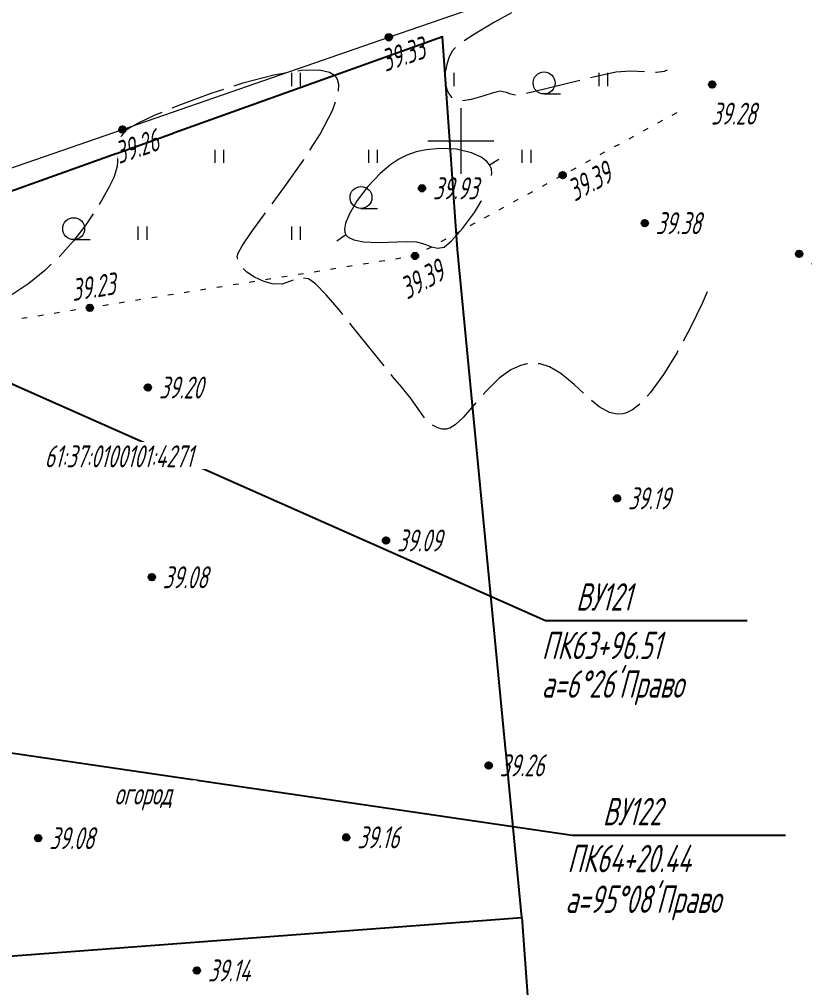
# Model space of a CAD drawing. Extents: x 2208637 to 2213412, y 575334 to 577367.
# Drawn here: x 2211129.88 to 2211165.67, y 576461.41 to 576505.54 of the extents above; entities that cross this region are included whole.
import ezdxf
from ezdxf.enums import TextEntityAlignment as Align

# ---------------------------------------------------------------- set-up
doc = ezdxf.new("R2010")
doc.units = 0
doc.header["$LTSCALE"] = 0.5
doc.linetypes.add('2000_366_2', pattern=[1.5, 0.5, -1])
doc.linetypes.add('500_329_3', pattern=[6, 5, -1])
doc.layers.get('0').update_dxf_attribs({"lineweight": 25})
for name, color, linetype, lineweight in [('ИИ_ГОРИЗОНТАЛИ_ОСН', 32, 'Continuous', 15), ('ИИ_ГРАНИЦЫ_ЗЕМЛЕПОЛЬЗОВАТЕЛЕЙ', 7, 'Continuous', 25), ('ИИ_КООРДИНАТНАЯ_СЕТКА', 3, 'Continuous', 25), ('ИИ_ОГРАДЫ', 7, 'Continuous', 25), ('ИИ_ОТМЕТКИ', 7, 'Continuous', 25), ('ИИ_ТРАССЫ_КЛС', 5, 'Continuous', 40), ('ИИ_УГОДЬЯ', 7, 'Continuous', 25)]:
    doc.layers.add(name, color=color, linetype=linetype, lineweight=lineweight)
doc.styles.add('D431', font='', dxfattribs={"height": 1})
doc.styles.add('GOST 2.304', font='cs_gost2304.shx', dxfattribs={"width": 0.8, "oblique": 15})
doc.styles.get('D431').set_extended_font_data('D431', italic=True)
doc.linetypes.add('2000_417_2', pattern='A,0,[3,Topography.shx,S=1,R=0,X=0,Y=0],-1.5', length=1.5)
doc.linetypes.add('2000_475_1', pattern='A,3,[1,Topography.shx,S=0.5,R=90,X=0,Y=0],0', length=3)
doc.linetypes.add('2000_485_1', pattern='A,34.5,[1,Topography.shx,S=1.5,R=120,X=0.5,Y=-0.87],-0.01,[1,Topography.shx,S=1.5,R=0,X=-0.25,Y=0.43],0,[3,Topography.shx,S=1,R=0,X=0.5,Y=0],-0.01,[1,Topography.shx,S=1.5,R=60,X=0.5,Y=-0.87],-1,34.5', length=70.02)

# ---------------------------------------------------------------- blocks, each defined once
blk = doc.blocks.new('500_12')
at = {"color": 0, "linetype": 'Continuous', "lineweight": -2, "flags": 128}
for points in [[(0, 3), (0, -3)], [(-3, 0), (3, 0)]]:
    blk.add_lwpolyline(points, dxfattribs=at)
at = {"color": 7, "linetype": 'Continuous', "lineweight": -2, "style": 'D431'}
blk.add_attdef('Вертикальная_подпись', (-0.5, 0.5), '', height=2, rotation=90, dxfattribs=at)
blk.add_attdef('Горизонтальная_подпись', (0.5, 0.5), '', height=2, dxfattribs=at)
blk = doc.blocks.new('500_329_6')
at = {"color": 0, "linetype": 'Continuous', "lineweight": -2}
blk.add_lwpolyline([(0, 0), (1, 0)], dxfattribs=at)
blk = doc.blocks.new('500_401')
at = {"color": 0, "linetype": 'Continuous', "lineweight": -2}
for points in [[(-0.4, 0), (-0.4, 1.2)], [(0.4, 0), (0.4, 1.2)]]:
    blk.add_lwpolyline(points, dxfattribs=at)
blk = doc.blocks.new('500_379')
at = {"color": 0, "linetype": 'Continuous', "lineweight": -2}
blk.add_lwpolyline([(0, -1), (1.5, -1)], dxfattribs=at)
blk.add_circle((0, 0), 1, dxfattribs=at)
blk = doc.blocks.new('500_330_1')
at = {"linetype": 'Continuous', "lineweight": -2}
h = blk.add_hatch(color=0, dxfattribs=at)
h.dxf.hatch_style = 1
edge = h.paths.add_edge_path()
edge.add_arc((0, 0), 0.3, 0, 360)
at = {"color": 0, "linetype": 'Continuous', "lineweight": -2}
blk.add_circle((0, 0), 0.3, dxfattribs=at)
at = {"color": 0, "linetype": 'Continuous', "lineweight": -2, "style": 'GOST 2.304', "flags": 1}
for tag, p in [('Номер', (-1, -1)), ('Номер_рабочей_станции', (-1, -3.5))]:
    blk.add_attdef(tag, text='', height=2, dxfattribs=at).set_placement(p, align=Align.RIGHT)
at = {"color": 0, "linetype": 'Continuous', "lineweight": -2, "style": 'GOST 2.304'}
blk.add_attdef('Высота', (1, -1), '', height=2, dxfattribs=at)
at = {"color": 0, "linetype": 'Continuous', "lineweight": -2, "style": 'GOST 2.304', "flags": 1}
blk.add_attdef('Код', (0, -3.5), '', height=2, dxfattribs=at)
blk = doc.blocks.new('PEA252CF2BDFD40B2B235E65ED4A73D')
at = {"color": 0, "linetype": '2000_485_1', "lineweight": -2, "flags": 128}
blk.add_lwpolyline([(2211115.48, 576461.8), (2211152.78, 576464.61), (2211155.48, 576427.38), (2211155.58, 576389.68), (2211141.2, 576396.67), (2211128.01, 576403.51), (2211121.78, 576408), (2211117.75, 576412.62), (2211115.55, 576416.95), (2211114.94, 576423.12), (2211115.06, 576430), (2211115.74, 576437.89)], close=True, dxfattribs=at)
at = {"color": 0, "lineweight": -2, "flags": 1}
for tag in ['Адрес (местоположение) участка', 'Дата постановки на учет', 'Тип объекта', 'Статус записи о ЗУ по справочнику', 'Кадастровый номер, обозначение, учетный номер объекта', 'Кадастровый номер квартала', 'Вид разрешенного использования по классификатору', 'Площадь, кв.м', 'Категория земель', 'Вид использования по документу', 'Кадастровая стоимость']:
    blk.add_attdef(tag, (0, 0), '', height=0.2, dxfattribs=at)
blk = doc.blocks.new('P788B23518E0F4AF0A78C48F5AACD9A')
at = {"color": 0, "linetype": '2000_485_1', "lineweight": -2, "flags": 128}
blk.add_lwpolyline([(2211111.96, 576491.42), (2211115.15, 576478.08), (2211115.48, 576461.8), (2211152.78, 576464.61), (2211149.85, 576495.05), (2211149.16, 576504.74)], close=True, dxfattribs=at)
at = {"color": 0, "lineweight": -2, "flags": 1}
for tag in ['Адрес (местоположение) участка', 'Дата постановки на учет', 'Тип объекта', 'Статус записи о ЗУ по справочнику', 'Кадастровый номер, обозначение, учетный номер объекта', 'Кадастровый номер квартала', 'Вид разрешенного использования по классификатору', 'Площадь, кв.м', 'Категория земель', 'Вид использования по документу', 'Кадастровая стоимость']:
    blk.add_attdef(tag, (0, 0), '', height=0.2, dxfattribs=at)

msp = doc.modelspace()

# ---------------------------------------------------------------- linework, layer by layer
at = {"layer": 'ИИ_ГОРИЗОНТАЛИ_ОСН', "color": 32, "linetype": '500_329_3', "lineweight": 20, "elevation": 39.25, "flags": 128}
for points in [[(2211158.835, 576505.959), (2211157.698, 576508.085), (2211157.55, 576508.319), (2211157.293, 576508.619), (2211157.165, 576508.719), (2211157.025, 576508.742), (2211156.943, 576508.689), (2211156.77, 576508.382), (2211156.581, 576508.132), (2211156.291, 576507.959), (2211152.601, 576505.999), (2211151.539, 576505.409), (2211150.62, 576504.866), (2211150.053, 576504.494), (2211149.76, 576504.267), (2211149.603, 576504.095), (2211149.471, 576503.827), (2211149.372, 576503.543), (2211149.293, 576503.153), (2211149.286, 576502.683), (2211149.359, 576502.346), (2211149.462, 576502.132), (2211149.555, 576502.012), (2211149.67, 576501.917), (2211149.815, 576501.861), (2211150.079, 576501.84), (2211150.487, 576501.901), (2211151.019, 576502.055), (2211151.487, 576502.21), (2211151.796, 576502.276), (2211152.061, 576502.224), (2211152.269, 576502.143), (2211152.532, 576502.1), (2211152.826, 576502.147), (2211153.374, 576502.271), (2211155.722, 576502.848), (2211157.061, 576503.142), (2211157.734, 576503.191), (2211158.914, 576503.135), (2211159.277, 576503.177), (2211159.421, 576503.241)], [(2211161.231, 576493.123), (2211160.997, 576492.592), (2211160.449, 576491.462), (2211159.856, 576490.362), (2211159.243, 576489.36), (2211158.632, 576488.52), (2211158.161, 576488.011), (2211157.825, 576487.745), (2211157.613, 576487.631), (2211157.51, 576487.595), (2211157.382, 576487.566), (2211157.131, 576487.552), (2211156.77, 576487.63), (2211156.307, 576487.881), (2211155.741, 576488.353), (2211155.167, 576488.897), (2211154.563, 576489.402), (2211154.041, 576489.705), (2211153.62, 576489.836), (2211153.323, 576489.864), (2211153.168, 576489.857), (2211153.013, 576489.837), (2211152.712, 576489.76), (2211152.284, 576489.563), (2211151.753, 576489.183), (2211151.149, 576488.592), (2211150.111, 576487.4), (2211149.749, 576487.06), (2211149.495, 576486.905), (2211149.332, 576486.861), (2211149.147, 576486.87), (2211148.952, 576486.917), (2211148.698, 576487.046), (2211148.41, 576487.306), (2211148.084, 576487.741), (2211147.737, 576488.251), (2211147.303, 576488.788), (2211146.907, 576489.247), (2211145.098, 576491.504), (2211144.451, 576492.296), (2211143.863, 576492.98), (2211143.382, 576493.481), (2211143.059, 576493.722), (2211142.636, 576493.757), (2211141.855, 576493.478), (2211141.402, 576493.48), (2211140.995, 576493.607), (2211140.596, 576493.787), (2211140.241, 576494.024), (2211140.014, 576494.256), (2211139.889, 576494.456), (2211139.832, 576494.602), (2211139.812, 576494.731), (2211139.858, 576494.881), (2211140.038, 576495.213), (2211140.446, 576495.824), (2211141.98, 576497.93), (2211142.827, 576499.129), (2211143.587, 576500.311), (2211144.158, 576501.391), (2211144.409, 576502.124), (2211144.442, 576502.569), (2211144.377, 576502.804), (2211144.317, 576502.902), (2211144.236, 576502.986), (2211144.018, 576503.115), (2211143.559, 576503.219), (2211142.745, 576503.209), (2211141.484, 576503.002), (2211140.064, 576502.633), (2211138.602, 576502.162), (2211137.218, 576501.649), (2211136.027, 576501.153), (2211135.294, 576500.808), (2211134.911, 576500.6), (2211134.75, 576500.493), (2211134.635, 576500.379), (2211134.533, 576500.235), (2211134.436, 576500.012), (2211134.383, 576499.7), (2211134.372, 576499.283), (2211134.336, 576498.832), (2211134.184, 576498.34), (2211133.973, 576497.915), (2211133.686, 576497.39), (2211133.319, 576496.789), (2211132.873, 576496.135), (2211132.345, 576495.453), (2211131.735, 576494.765), (2211131.041, 576494.097), (2211130.308, 576493.504), (2211129.578, 576493.012), (2211128.85, 576492.595), (2211128.121, 576492.23), (2211126.657, 576491.556), (2211125.916, 576491.198), (2211125.157, 576490.877), (2211124.397, 576490.643), (2211123.023, 576490.277), (2211122.488, 576490.066), (2211122.168, 576489.847), (2211122.004, 576489.641), (2211121.936, 576489.478), (2211121.905, 576489.294), (2211121.927, 576489.1), (2211122.051, 576488.797), (2211122.354, 576488.379), (2211122.891, 576487.857), (2211123.521, 576487.359), (2211125.078, 576486.298), (2211125.559, 576486.035), (2211126.035, 576485.862), (2211126.405, 576485.704), (2211126.565, 576485.485), (2211126.424, 576485.198), (2211126.067, 576484.919), (2211125.66, 576484.691), (2211125.368, 576484.561), (2211125.117, 576484.512), (2211124.77, 576484.531), (2211124.609, 576484.62), (2211124.559, 576484.734), (2211124.009, 576484.668), (2211123.435, 576484.624), (2211122.75, 576484.612), (2211122.024, 576484.66), (2211121.322, 576484.799), (2211120.701, 576485.043), (2211120.016, 576485.408), (2211119.326, 576485.835), (2211118.685, 576486.268), (2211117.635, 576487.039), (2211117.466, 576487.137), (2211117.093, 576487.695), (2211116.754, 576488.139), (2211116.466, 576488.437), (2211116.26, 576488.576), (2211116.135, 576488.61), (2211116.026, 576488.589), (2211115.943, 576488.518), (2211115.86, 576488.338), (2211115.798, 576487.994), (2211115.735, 576487.474), (2211115.64, 576487.053), (2211115.515, 576486.769), (2211115.395, 576486.608), (2211115.253, 576486.487), (2211115.095, 576486.398), (2211114.812, 576486.298), (2211114.372, 576486.211), (2211112.569, 576486.072), (2211112.107, 576485.974), (2211111.672, 576485.805), (2211111.295, 576485.626), (2211110.97, 576485.442), (2211110.695, 576485.256), (2211110.466, 576485.072), (2211110.255, 576484.805), (2211109.985, 576484.29), (2211109.845, 576484.215), (2211109.758, 576484.443), (2211109.546, 576485.858), (2211109.371, 576486.842), (2211109.117, 576487.872), (2211108.76, 576488.848), (2211108.275, 576489.667), (2211107.718, 576490.273), (2211107.154, 576490.714), (2211106.572, 576491.038), (2211105.96, 576491.297), (2211104.6, 576491.818), (2211102.169, 576492.992), (2211100.086, 576493.941), (2211099.752, 576494.105), (2211099.591, 576494.195), (2211099.519, 576494.254), (2211099.493, 576494.352), (2211099.556, 576494.583), (2211099.571, 576494.78), (2211099.432, 576495.072), (2211094.994, 576503.383), (2211094.817, 576503.737), (2211094.731, 576504.063), (2211094.702, 576504.355), (2211094.651, 576504.603), (2211094.498, 576504.796), (2211094.268, 576504.88), (2211094.025, 576504.853), (2211093.751, 576504.785), (2211093.426, 576504.745), (2211092.49, 576504.841), (2211092.13, 576504.788), (2211091.762, 576504.612), (2211091.236, 576504.273), (2211089.965, 576503.397), (2211089.35, 576503.003), (2211088.836, 576502.733), (2211088.362, 576502.541), (2211087.966, 576502.402), (2211087.594, 576502.309), (2211087.193, 576502.255), (2211086.709, 576502.233), (2211086.232, 576502.284), (2211085.848, 576502.411), (2211085.497, 576502.555), (2211085.123, 576502.655), (2211084.667, 576502.651), (2211084.246, 576502.53), (2211083.727, 576502.289), (2211083.119, 576501.952), (2211080.851, 576500.611), (2211079.977, 576500.134), (2211079.133, 576499.728), (2211076.994, 576498.87), (2211076.311, 576498.539), (2211075.593, 576498.101), (2211074.81, 576497.507), (2211074.182, 576496.899), (2211073.707, 576496.282), (2211073.331, 576495.659), (2211072.661, 576494.409), (2211072.258, 576493.789), (2211071.737, 576493.177), (2211071.045, 576492.577), (2211070.215, 576492.061), (2211069.191, 576491.573), (2211068.047, 576491.119), (2211066.857, 576490.704), (2211065.695, 576490.337), (2211063.121, 576489.577), (2211062.815, 576489.46), (2211062.558, 576489.224), (2211062.387, 576488.987), (2211062.134, 576488.74), (2211061.842, 576488.605), (2211061.521, 576488.524), (2211061.222, 576488.416), (2211060.991, 576488.198), (2211060.869, 576487.802), (2211060.853, 576487.302), (2211060.926, 576486.827), (2211061.07, 576486.506), (2211061.296, 576486.399), (2211061.803, 576486.411)]]:
    msp.add_lwpolyline(points, dxfattribs=at)
at = {"layer": 'ИИ_ГОРИЗОНТАЛИ_ОСН', "elevation": 39.5, "flags": 128}
msp.add_lwpolyline([(2211147.532, 576499.356), (2211147.172, 576499.175), (2211146.806, 576498.928), (2211146.324, 576498.519), (2211145.762, 576497.922), (2211145.28, 576497.288), (2211144.92, 576496.679), (2211144.747, 576496.249), (2211144.697, 576495.982), (2211144.707, 576495.837), (2211144.761, 576495.714), (2211144.869, 576495.607), (2211145.116, 576495.491), (2211145.566, 576495.403), (2211146.243, 576495.372), (2211147.559, 576495.412), (2211147.978, 576495.401), (2211148.356, 576495.3), (2211148.666, 576495.177), (2211148.95, 576495.106), (2211149.248, 576495.163), (2211149.581, 576495.442), (2211150.078, 576496.007), (2211150.621, 576496.742), (2211151.093, 576497.532), (2211151.342, 576498.127), (2211151.414, 576498.513), (2211151.393, 576498.728), (2211151.312, 576498.904), (2211151.187, 576499.059), (2211150.932, 576499.26), (2211150.487, 576499.465), (2211149.805, 576499.619), (2211149.044, 576499.655), (2211148.419, 576499.596), (2211147.963, 576499.499)], close=True, dxfattribs=at)
at = {"layer": 'ИИ_ОГРАДЫ', "linetype": '2000_475_1', "lineweight": 20, "flags": 128}
msp.add_lwpolyline([(2211115.13, 576493.8), (2211126.612, 576497.77), (2211134.585, 576500.527), (2211146.722, 576504.723), (2211157.368, 576508.404)], dxfattribs=at)
at = {"layer": 'ИИ_ТРАССЫ_КЛС', "lineweight": 25, "flags": 128}
for points in [[(2211107.237, 576498.814), (2211153.856, 576478.143), (2211163.049, 576478.143)], [(2211109.709, 576475.008), (2211155.08, 576468.356), (2211164.805, 576468.356)]]:
    msp.add_lwpolyline(points, dxfattribs=at)
at = {"layer": 'ИИ_УГОДЬЯ', "linetype": '2000_366_2', "lineweight": 20, "flags": 128}
msp.add_lwpolyline([(2211159.843, 576501.284), (2211154.64, 576498.438), (2211147.911, 576494.757), (2211133.092, 576492.396), (2211118.273, 576490.035), (2211121.638, 576479.472), (2211123.641, 576471.368), (2211125.645, 576463.263), (2211125.791, 576447.721), (2211138.168, 576447.595), (2211138.799, 576447.532), (2211139.02, 576443.558), (2211144.04, 576443.274), (2211144.198, 576448.037), (2211152.705, 576447.912), (2211155.371, 576447.832), (2211155.613, 576446.379), (2211161.026, 576446.944), (2211160.716, 576454.456), (2211160.767, 576455.372), (2211166.523, 576455.372)], dxfattribs=at)

# ---------------------------------------------------------------- block references
at = {"layer": 'ИИ_ГОРИЗОНТАЛИ_ОСН', "xscale": 0.5, "yscale": 0.5, "zscale": 0.5}
for p, rotation in [((2211151.312, 576498.904, 39.5), 31.76154019469099), ((2211144.761, 576495.714, 39.5), 214.455949086324)]:
    msp.add_blockref('500_329_6', p, dxfattribs=dict(at, rotation=rotation))
at = {"layer": 'ИИ_КООРДИНАТНАЯ_СЕТКА', "color": 3, "lineweight": 20, "xscale": 0.5, "yscale": 0.5, "zscale": 0.5}
msp.add_blockref('500_12', (2211150, 576500), dxfattribs=at)
at = {"layer": 'ИИ_ОТМЕТКИ'}
ref = msp.add_blockref('500_330_1', (2211165.42, 576494.86, 39.14), dxfattribs=dict(at, xscale=0.5, yscale=0.5, zscale=0.5))
ref.add_attrib('Высота', '39.14', (2211165.92, 576494.36, 39.14), dxfattribs={"layer": '0', "color": 0, "linetype": 'Continuous', "lineweight": -2, "height": 1, "style": 'GOST 2.304', "oblique": 15, "width": 0.8})
at = {"layer": 'ИИ_УГОДЬЯ', "lineweight": 20, "xscale": 0.5, "yscale": 0.5, "zscale": 0.5}
for name, p in [('500_401', (2211142.5, 576502.5)), ('500_401', (2211149.5, 576502.5)), ('500_379', (2211153.795, 576502.643)), ('500_401', (2211156.5, 576502.5)), ('500_401', (2211139, 576499)), ('500_401', (2211146, 576499)), ('500_401', (2211153, 576499)), ('500_379', (2211145.449, 576497.424)), ('500_379', (2211132.355, 576496.001)), ('500_401', (2211135.5, 576495.5)), ('500_401', (2211142.5, 576495.5))]:
    msp.add_blockref(name, p, dxfattribs=at)

# ---------------------------------------------------------------- next in the draw order: wipeouts: each hides what was drawn before it
at = {"lineweight": 0}
for points, layer in [([(2211131.074, 576485.055), (2211140.182, 576485.055), (2211140.182, 576486.272), (2211131.074, 576486.272)], 'ИИ_ГРАНИЦЫ_ЗЕМЛЕПОЛЬЗОВАТЕЛЕЙ'), ([(2211146.625, 576503.086), (2211149.278, 576504.003), (2211148.906, 576505.081), (2211146.252, 576504.163)], 'ИИ_ОТМЕТКИ'), ([(2211161.458, 576500.675), (2211164.266, 576500.675), (2211164.266, 576501.892), (2211161.458, 576501.892)], 'ИИ_ОТМЕТКИ'), ([(2211134.488, 576498.89), (2211137.066, 576499.781), (2211136.668, 576500.932), (2211134.09, 576500.04)], 'ИИ_ОТМЕТКИ'), ([(2211155.263, 576497.176), (2211157.726, 576498.524), (2211157.179, 576499.524), (2211154.716, 576498.176)], 'ИИ_ОТМЕТКИ'), ([(2211148.78, 576497.27), (2211151.588, 576497.27), (2211151.588, 576498.41), (2211148.78, 576498.41)], 'ИИ_ОТМЕТКИ'), ([(2211158.931, 576495.681), (2211161.739, 576495.681), (2211161.739, 576496.821), (2211158.931, 576496.821)], 'ИИ_ОТМЕТКИ'), ([(2211147.63, 576492.714), (2211150.094, 576494.061), (2211149.546, 576495.061), (2211147.083, 576493.714)], 'ИИ_ОТМЕТКИ'), ([(2211132.378, 576492.634), (2211135.151, 576493.076), (2211134.96, 576494.278), (2211132.187, 576493.836)], 'ИИ_ОТМЕТКИ'), ([(2211136.29, 576488.19), (2211139.098, 576488.19), (2211139.098, 576489.407), (2211136.29, 576489.407)], 'ИИ_ОТМЕТКИ'), ([(2211157.669, 576483.14), (2211160.297, 576483.14), (2211160.297, 576484.28), (2211157.669, 576484.28)], 'ИИ_ОТМЕТКИ'), ([(2211147.14, 576481.22), (2211149.948, 576481.22), (2211149.948, 576482.36), (2211147.14, 576482.36)], 'ИИ_ОТМЕТКИ'), ([(2211136.464, 576479.543), (2211139.272, 576479.543), (2211139.272, 576480.683), (2211136.464, 576480.683)], 'ИИ_ОТМЕТКИ'), ([(2211151.82, 576470.97), (2211154.548, 576470.97), (2211154.548, 576472.187), (2211151.82, 576472.187)], 'ИИ_ОТМЕТКИ'), ([(2211131.29, 576467.65), (2211134.098, 576467.65), (2211134.098, 576468.79), (2211131.29, 576468.79)], 'ИИ_ОТМЕТКИ'), ([(2211145.33, 576467.69), (2211147.878, 576467.69), (2211147.878, 576468.888), (2211145.33, 576468.888)], 'ИИ_ОТМЕТКИ'), ([(2211138.521, 576461.623), (2211141.008, 576461.623), (2211141.008, 576462.763), (2211138.521, 576462.763)], 'ИИ_ОТМЕТКИ'), ([(2211155.309, 576478.505), (2211159.044, 576478.505), (2211159.044, 576480.027), (2211155.309, 576480.027)], 'ИИ_ТРАССЫ_КЛС'), ([(2211153.751, 576476.296), (2211161.061, 576476.296), (2211161.061, 576477.793), (2211153.751, 576477.793)], 'ИИ_ТРАССЫ_КЛС'), ([(2211153.749, 576474.533), (2211162.7, 576474.533), (2211162.7, 576476.055), (2211153.749, 576476.055)], 'ИИ_ТРАССЫ_КЛС'), ([(2211156.533, 576468.721), (2211160.497, 576468.721), (2211160.497, 576470.243), (2211156.533, 576470.243)], 'ИИ_ТРАССЫ_КЛС'), ([(2211154.917, 576466.583), (2211162.401, 576466.583), (2211162.401, 576468.104), (2211154.917, 576468.104)], 'ИИ_ТРАССЫ_КЛС'), ([(2211154.827, 576464.728), (2211164.528, 576464.728), (2211164.528, 576466.186), (2211154.827, 576466.186)], 'ИИ_ТРАССЫ_КЛС'), ([(2211134.262, 576469.683), (2211137.943, 576469.683), (2211137.943, 576470.854), (2211134.262, 576470.854)], 'ИИ_УГОДЬЯ')]:
    msp.add_wipeout(points, dxfattribs=at).dxf.layer = layer

# ---------------------------------------------------------------- next in the draw order: block references
at = {"layer": 'ИИ_ГРАНИЦЫ_ЗЕМЛЕПОЛЬЗОВАТЕЛЕЙ'}
ref = msp.add_blockref('P788B23518E0F4AF0A78C48F5AACD9A', (0, 0), dxfattribs=at)
ref.add_attrib('Кадастровый номер, обозначение, учетный номер объекта', '61:37:0100101:4271', (2211131.024, 576485.125), dxfattribs={"layer": '0', "color": 0, "lineweight": -2, "height": 1, "style": 'GOST 2.304', "oblique": 15, "width": 0.8})
msp.add_blockref('PEA252CF2BDFD40B2B235E65ED4A73D', (0, 0), dxfattribs=at)
at = {"layer": 'ИИ_ОТМЕТКИ'}
ref = msp.add_blockref('500_330_1', (2211146.722, 576504.723, 39.335), dxfattribs=dict(at, xscale=0.5, yscale=0.5, zscale=0.5, rotation=19.07319651422667))
ref.add_attrib('Высота', '39.33', (2211146.554, 576503.136, -0.027), dxfattribs={"layer": '0', "color": 0, "linetype": 'Continuous', "lineweight": -2, "height": 1, "rotation": 19.0732, "style": 'GOST 2.304', "oblique": 15, "width": 0.8})
ref = msp.add_blockref('500_330_1', (2211161.457, 576502.576, 39.285), dxfattribs=dict(at, xscale=0.5, yscale=0.5, zscale=0.5))
ref.add_attrib('Высота', '39.28', (2211161.408, 576500.745), dxfattribs={"layer": '0', "color": 0, "linetype": 'Continuous', "lineweight": -2, "height": 1, "style": 'GOST 2.304', "oblique": 15, "width": 0.8})
ref = msp.add_blockref('500_330_1', (2211134.585, 576500.527, 39.257), dxfattribs=dict(at, xscale=0.5, yscale=0.5, zscale=0.5, rotation=19.07319651422667))
ref.add_attrib('Высота', '39.26', (2211134.418, 576498.939, 65.465), dxfattribs={"layer": '0', "color": 0, "linetype": 'Continuous', "lineweight": -2, "height": 1, "rotation": 19.0732, "style": 'GOST 2.304', "oblique": 15, "width": 0.8})
ref = msp.add_blockref('500_330_1', (2211154.64, 576498.438, 39.392), dxfattribs=dict(at, xscale=0.5, yscale=0.5, zscale=0.5, rotation=28.68213716919989))
ref.add_attrib('Высота', '39.39', (2211155.186, 576497.213), dxfattribs={"layer": '0', "color": 0, "linetype": 'Continuous', "lineweight": -2, "height": 1, "rotation": 28.6821, "style": 'GOST 2.304', "oblique": 15, "width": 0.8})
ref = msp.add_blockref('500_330_1', (2211148.23, 576497.84, 39.93), dxfattribs=dict(at, xscale=0.5, yscale=0.5, zscale=0.5))
ref.add_attrib('Высота', '39.93', (2211148.73, 576497.34, -29.596), dxfattribs={"layer": '0', "color": 0, "linetype": 'Continuous', "lineweight": -2, "height": 1, "style": 'GOST 2.304', "oblique": 15, "width": 0.8})
ref = msp.add_blockref('500_330_1', (2211158.381, 576496.251, 39.377), dxfattribs=dict(at, xscale=0.5, yscale=0.5, zscale=0.5))
ref.add_attrib('Высота', '39.38', (2211158.881, 576495.751, -26.251), dxfattribs={"layer": '0', "color": 0, "linetype": 'Continuous', "lineweight": -2, "height": 1, "style": 'GOST 2.304', "oblique": 15, "width": 0.8})
ref = msp.add_blockref('500_330_1', (2211147.911, 576494.757, 39.386), dxfattribs=dict(at, xscale=0.5, yscale=0.5, zscale=0.5, rotation=28.68213716919987))
ref.add_attrib('Высота', '39.39', (2211147.553, 576492.751), dxfattribs={"layer": '0', "color": 0, "linetype": 'Continuous', "lineweight": -2, "height": 1, "rotation": 28.6821, "style": 'GOST 2.304', "oblique": 15, "width": 0.8})
ref = msp.add_blockref('500_330_1', (2211133.092, 576492.396, 39.23), dxfattribs=dict(at, xscale=0.5, yscale=0.5, zscale=0.5, rotation=9.051343364773524))
ref.add_attrib('Высота', '39.23', (2211132.318, 576492.695), dxfattribs={"layer": '0', "color": 0, "linetype": 'Continuous', "lineweight": -2, "height": 1, "rotation": 9.0513, "style": 'GOST 2.304', "oblique": 15, "width": 0.8})
ref = msp.add_blockref('500_330_1', (2211135.74, 576488.76, 39.2), dxfattribs=dict(at, xscale=0.5, yscale=0.5, zscale=0.5))
ref.add_attrib('Высота', '39.20', (2211136.24, 576488.26, 39.2), dxfattribs={"layer": '0', "color": 0, "linetype": 'Continuous', "lineweight": -2, "height": 1, "style": 'GOST 2.304', "oblique": 15, "width": 0.8})
ref = msp.add_blockref('500_330_1', (2211157.119, 576483.71, 39.193), dxfattribs=dict(at, xscale=0.5, yscale=0.5, zscale=0.5))
ref.add_attrib('Высота', '39.19', (2211157.619, 576483.21, 39.193), dxfattribs={"layer": '0', "color": 0, "linetype": 'Continuous', "lineweight": -2, "height": 1, "style": 'GOST 2.304', "oblique": 15, "width": 0.8})
ref = msp.add_blockref('500_330_1', (2211146.59, 576481.79, 39.09), dxfattribs=dict(at, xscale=0.5, yscale=0.5, zscale=0.5))
ref.add_attrib('Высота', '39.09', (2211147.09, 576481.29, 39.09), dxfattribs={"layer": '0', "color": 0, "linetype": 'Continuous', "lineweight": -2, "height": 1, "style": 'GOST 2.304', "oblique": 15, "width": 0.8})
ref = msp.add_blockref('500_330_1', (2211135.914, 576480.113, 39.085), dxfattribs=dict(at, xscale=0.5, yscale=0.5, zscale=0.5))
ref.add_attrib('Высота', '39.08', (2211136.414, 576479.613, 39.085), dxfattribs={"layer": '0', "color": 0, "linetype": 'Continuous', "lineweight": -2, "height": 1, "style": 'GOST 2.304', "oblique": 15, "width": 0.8})
ref = msp.add_blockref('500_330_1', (2211151.27, 576471.54, 39.26), dxfattribs=dict(at, xscale=0.5, yscale=0.5, zscale=0.5))
ref.add_attrib('Высота', '39.26', (2211151.77, 576471.04, 39.26), dxfattribs={"layer": '0', "color": 0, "linetype": 'Continuous', "lineweight": -2, "height": 1, "style": 'GOST 2.304', "oblique": 15, "width": 0.8})
ref = msp.add_blockref('500_330_1', (2211144.78, 576468.26, 39.16), dxfattribs=dict(at, xscale=0.5, yscale=0.5, zscale=0.5))
ref.add_attrib('Высота', '39.16', (2211145.28, 576467.76, 39.16), dxfattribs={"layer": '0', "color": 0, "linetype": 'Continuous', "lineweight": -2, "height": 1, "style": 'GOST 2.304', "oblique": 15, "width": 0.8})
ref = msp.add_blockref('500_330_1', (2211130.74, 576468.22, 39.08), dxfattribs=dict(at, xscale=0.5, yscale=0.5, zscale=0.5))
ref.add_attrib('Высота', '39.08', (2211131.24, 576467.72, 39.08), dxfattribs={"layer": '0', "color": 0, "linetype": 'Continuous', "lineweight": -2, "height": 1, "style": 'GOST 2.304', "oblique": 15, "width": 0.8})
ref = msp.add_blockref('500_330_1', (2211137.971, 576462.193, 39.137), dxfattribs=dict(at, xscale=0.5, yscale=0.5, zscale=0.5))
ref.add_attrib('Высота', '39.14', (2211138.471, 576461.693, -26.091), dxfattribs={"layer": '0', "color": 0, "linetype": 'Continuous', "lineweight": -2, "height": 1, "style": 'GOST 2.304', "oblique": 15, "width": 0.8})

# ---------------------------------------------------------------- next in the draw order: texts
at = {"layer": 'ИИ_ТРАССЫ_КЛС', "lineweight": 25, "style": 'GOST 2.304', "oblique": 15, "width": 0.8}
for s, p in [('ВУ121', (2211155.246, 576478.592)), ('ПК63+96.51', (2211153.688, 576476.383)), ("а=6°26'Право", (2211153.678, 576474.621)), ('ВУ122', (2211156.47, 576468.809)), ('ПК64+20.44', (2211154.855, 576466.67)), ("а=95°08'Право", (2211154.756, 576464.816))]:
    msp.add_text(s, height=1.25, dxfattribs=at).set_placement(p)
at = {"layer": 'ИИ_УГОДЬЯ', "linetype": '2000_417_2', "lineweight": 20, "ltscale": 0.5, "style": 'GOST 2.304', "oblique": 15, "width": 0.8}
msp.add_text('огород', height=1, dxfattribs=at).set_placement((2211134.212, 576469.753, -88.25))

doc.saveas('drawing.dxf')
